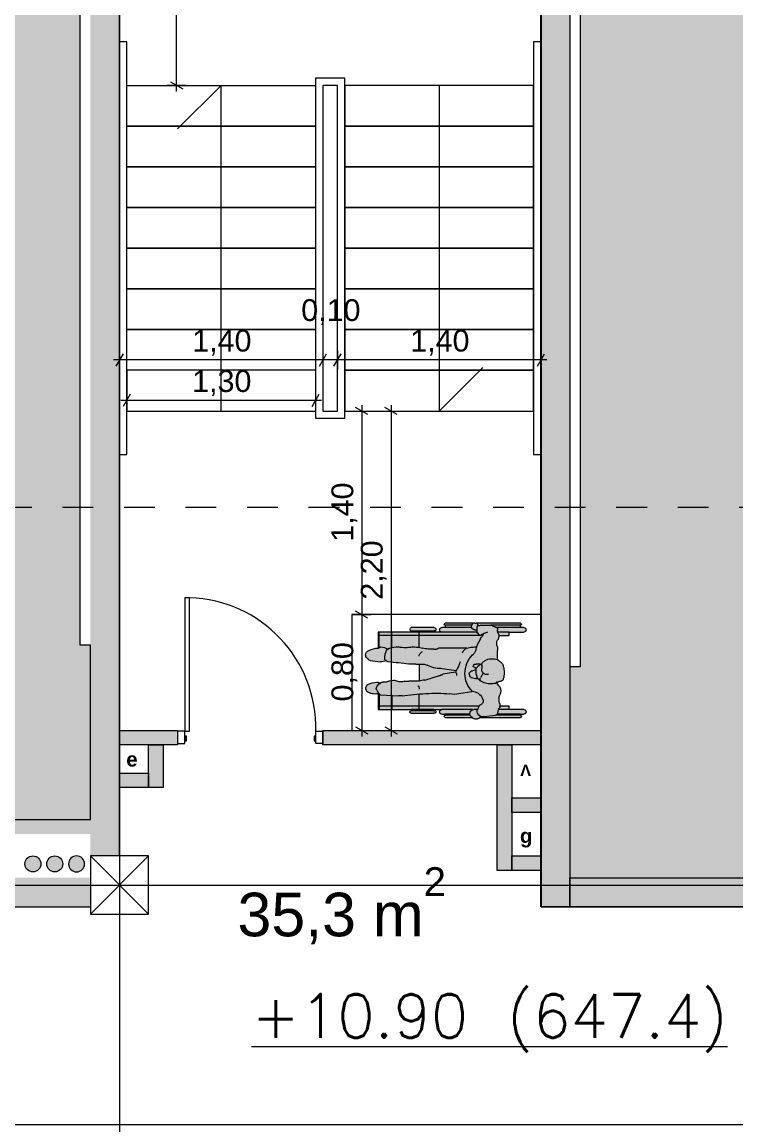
# Model space of a CAD drawing. Header units: metres. Extents: x 476297 to 476657, y 4620828 to 4621206.
# Drawn here: x 476417.79 to 476422.7, y 4621110.8 to 4621118.38 of the extents above; entities that cross this region are included whole.
import ezdxf

# ---------------------------------------------------------------- set-up
doc = ezdxf.new("R2010")
doc.units = ezdxf.units.M
doc.header["$MEASUREMENT"] = 0
doc.set_wipeout_variables(frame=1)
doc.linetypes.add('Dashed', pattern=[0.423333, 0.211667, -0.211667])
doc.linetypes.add('Wipeout_Contour', pattern=[1, 0, -1])
for name, color, linetype in [('0_Pen_No__250', 7, 'Continuous'), ('2D Drafting - General_Pen_No__1', 7, 'Continuous'), ('2D Drafting - General_Pen_No__1_Pen_No__7', 7, 'Continuous'), ('2D Drafting - General_Pen_No__250_Pen_No__7', 7, 'Continuous'), ('a-iataki_Pen_No__1', 7, 'Continuous'), ('Doors_Pen_No__7_Pen_No__7', 7, 'Continuous'), ('G-Anno-Nplt', 7, 'Continuous'), ('gegmebi_Pen_No__7', 7, 'Continuous'), ('New.', 7, 'Continuous'), ('New0_Pen_No__250', 7, 'Continuous'), ('New2D Drafting - General_Pen_No__250_Pen_No__7', 7, 'Continuous'), ('New2D Drafting - General_Pen_No__30_Pen_No__9_Pen_No__9', 7, 'Continuous'), ('NewCar-Art', 7, 'Continuous'), ('Newshenobebi', 7, 'Continuous'), ('shaxtebi da milebi_Pen_No__1_Pen_No__1', 7, 'Continuous'), ('shaxtebi da milebi_Pen_No__5_Pen_No__5', 7, 'Continuous'), ('zoma', 7, 'Continuous'), ('zoma_Pen_No__5', 7, 'Continuous')]:
    doc.layers.add(name, color=color, linetype=linetype)
doc.styles.add('GENERATED_STYLE_2', font='arial.ttf')
doc.styles.add('GENERATED_STYLE_5', font='arialbd.ttf')
doc.dimstyles.new('GENERATED_STYLE__1', dxfattribs={"dimtxt": 0.2, "dimasz": 0.064421, "dimexe": 0.18, "dimexo": 0.003, "dimgap": 0.09, "dimtad": 1, "dimtih": 1, "dimtoh": 1, "dimzin": 0, "dimdsep": 46, "dimtxsty": 'GENERATED_STYLE_2', "dimblk": 'ARROWHEAD_2', "dimblk1": 'ARROWHEAD_2', "dimblk2": 'ARROWHEAD_2', "dimcen": 0.09, "dimclrd": 142, "dimclre": 142, "dimclrt": 142, "dimadec": 0, "dimazin": 0, "dimtfac": 1, "dimtdec": 4, "dimtmove": 0, "dimatfit": 3, "dimfxl": 1, "dimtolj": 1, "dimtzin": 0, "dimarcsym": 0})
doc.dimstyles.new('GENERATED_STYLE__7', dxfattribs={"dimtxt": 0.15, "dimasz": 0.064421, "dimexe": 0.18, "dimexo": 0.003, "dimgap": 0.09, "dimtad": 1, "dimzin": 0, "dimdsep": 46, "dimtxsty": 'GENERATED_STYLE_2', "dimblk": 'ARROWHEAD_2', "dimblk1": 'ARROWHEAD_2', "dimblk2": 'ARROWHEAD_2', "dimcen": 0.09, "dimclrd": 142, "dimclre": 142, "dimclrt": 142, "dimadec": 0, "dimazin": 0, "dimtfac": 1, "dimtdec": 4, "dimtmove": 0, "dimatfit": 3, "dimfxl": 1, "dimtolj": 1, "dimtzin": 0, "dimarcsym": 0})
doc.dimstyles.new('GENERATED_STYLE__8', dxfattribs={"dimtxt": 0.15, "dimasz": 0.064421, "dimexe": 0.18, "dimexo": 0.003, "dimgap": 0.09, "dimtad": 1, "dimtih": 1, "dimtoh": 1, "dimzin": 0, "dimdsep": 46, "dimtxsty": 'GENERATED_STYLE_2', "dimblk": 'ARROWHEAD_2', "dimblk1": 'ARROWHEAD_2', "dimblk2": 'ARROWHEAD_2', "dimcen": 0.09, "dimclrd": 142, "dimclre": 142, "dimclrt": 142, "dimadec": 0, "dimazin": 0, "dimtfac": 1, "dimtdec": 4, "dimtmove": 0, "dimatfit": 3, "dimfxl": 1, "dimtolj": 1, "dimtzin": 0, "dimarcsym": 0})

# ---------------------------------------------------------------- blocks, each defined once
blk = doc.blocks.new('*D296', base_point=(476844.5271, 4621385.791))
at = {"layer": 'zoma', "color": 142, "linetype": 'Continuous', "lineweight": 0, "transparency": 16777216}
for p, q in [((476420.3663, 4621115.6842), (476420.2815, 4621115.7332)), ((476420.3239, 4621115.7502), (476420.3239, 4621115.7087)), ((476420.2603, 4621115.7087), (476420.3875, 4621115.7087)), ((476420.3239, 4621115.7087), (476420.3239, 4621113.5126)), ((476420.2603, 4621113.5126), (476420.3875, 4621113.5126)), ((476420.2815, 4621113.5371), (476420.3663, 4621113.4881)), ((476420.3239, 4621113.5126), (476420.3239, 4621113.4711))]:
    blk.add_line(p, q, dxfattribs=at)
at = {"layer": 'zoma', "color": 142, "lineweight": 0, "transparency": 16777216, "insert": (476420.2939, 4621114.4111), "char_height": 0.15, "attachment_point": 7, "rotation": 90.00001, "style": 'GENERATED_STYLE_2'}
blk.add_mtext('\\A1;{\\pql;\\fArial CYR|b0|i0|c204|p34;2,20}', dxfattribs=at)
blk = doc.blocks.new('ARROWHEAD_2')
at = {"color": 0, "linetype": 'Continuous', "lineweight": 0}
for p, q in [((0, 0), (-1, 0)), ((-0.38, -0.66), (0.38, 0.66))]:
    blk.add_line(p, q, dxfattribs=at)
blk = doc.blocks.new('*D297', base_point=(476844.5271, 4621385.791))
at = {"layer": 'zoma', "color": 142, "linetype": 'Continuous', "lineweight": 0, "transparency": 16777216}
for p, q in [((476420.1643, 4621115.6842), (476420.0796, 4621115.7332)), ((476420.1219, 4621115.7502), (476420.1219, 4621115.7087)), ((476420.0584, 4621115.7087), (476420.1855, 4621115.7087)), ((476420.1219, 4621115.7087), (476420.1219, 4621114.3087)), ((476420.0584, 4621114.3087), (476420.1855, 4621114.3087)), ((476420.1643, 4621114.2842), (476420.0796, 4621114.3332))]:
    blk.add_line(p, q, dxfattribs=at)
at = {"layer": 'zoma', "color": 142, "lineweight": 0, "transparency": 16777216, "insert": (476420.0919, 4621114.8092), "char_height": 0.15, "attachment_point": 7, "rotation": 90.00001, "style": 'GENERATED_STYLE_2'}
blk.add_mtext('\\A1;{\\pql;\\fArial CYR|b0|i0|c204|p34;1,40}', dxfattribs=at)
blk = doc.blocks.new('*D298', base_point=(476844.5271, 4621385.791))
at = {"layer": 'zoma', "color": 142, "linetype": 'Continuous', "lineweight": 0, "transparency": 16777216}
for p, q in [((476420.0584, 4621114.3087), (476420.1855, 4621114.3087)), ((476420.1643, 4621114.2842), (476420.0796, 4621114.3332)), ((476420.1219, 4621114.3087), (476420.1219, 4621113.5126)), ((476420.0584, 4621113.5126), (476420.1855, 4621113.5126)), ((476420.0796, 4621113.5371), (476420.1643, 4621113.4881)), ((476420.1219, 4621113.5126), (476420.1219, 4621113.4711))]:
    blk.add_line(p, q, dxfattribs=at)
at = {"layer": 'zoma', "color": 142, "lineweight": 0, "transparency": 16777216, "insert": (476420.0919, 4621113.7111), "char_height": 0.15, "attachment_point": 7, "rotation": 90.00001, "style": 'GENERATED_STYLE_2'}
blk.add_mtext('\\A1;{\\pql;\\fArial CYR|b0|i0|c204|p34;0,80}', dxfattribs=at)
blk = doc.blocks.new('*D412', base_point=(476844.5271, 4621385.791))
at = {"layer": 'zoma', "color": 142, "linetype": 'Continuous', "lineweight": 0, "transparency": 16777216}
for p, q in [((476411.7788, 4621137.3612), (476411.7298, 4621137.2765)), ((476411.7543, 4621137.2553), (476411.7543, 4621137.3824)), ((476418.2788, 4621137.3612), (476418.2298, 4621137.2765)), ((476418.2543, 4621137.2553), (476418.2543, 4621137.3824)), ((476411.7543, 4621137.3189), (476418.2543, 4621137.3189))]:
    blk.add_line(p, q, dxfattribs=at)
at = {"layer": 'zoma', "color": 142, "lineweight": 0, "transparency": 16777216, "char_height": 0.2, "attachment_point": 7, "style": 'GENERATED_STYLE_2'}
for s, insert in [('\\A1;{\\pql;\\fArial CYR|b0|i0|c204|p34;6,50}', (476414.7382, 4621137.3589)), ('\\A1;{\\pql;\\fArial CYR|b0|i0|c204|p34;0,40}', (476417.6977, 4621137.3589))]:
    blk.add_mtext(s, dxfattribs=dict(at, insert=insert))
blk = doc.blocks.new('*D413', base_point=(476844.5271, 4621385.791))
at = {"layer": 'zoma', "color": 142, "linetype": 'Continuous', "lineweight": 0, "transparency": 16777216}
for p, q in [((476418.2788, 4621137.3612), (476418.2298, 4621137.2765)), ((476418.2543, 4621137.2553), (476418.2543, 4621137.3824)), ((476418.6788, 4621137.3612), (476418.6298, 4621137.2765)), ((476418.6543, 4621137.2553), (476418.6543, 4621137.3824)), ((476418.2543, 4621137.3189), (476418.6543, 4621137.3189))]:
    blk.add_line(p, q, dxfattribs=at)
blk = doc.blocks.new('*D414', base_point=(476844.5271, 4621385.791))
at = {"layer": 'zoma', "color": 142, "linetype": 'Continuous', "lineweight": 0, "transparency": 16777216}
for p, q in [((476418.6788, 4621137.3612), (476418.6298, 4621137.2765)), ((476418.6543, 4621137.2553), (476418.6543, 4621137.3824)), ((476425.1788, 4621137.3612), (476425.1298, 4621137.2765)), ((476425.1543, 4621137.2553), (476425.1543, 4621137.3824)), ((476418.6543, 4621137.3189), (476425.1543, 4621137.3189))]:
    blk.add_line(p, q, dxfattribs=at)
at = {"layer": 'zoma', "color": 142, "lineweight": 0, "transparency": 16777216, "char_height": 0.2, "attachment_point": 7, "style": 'GENERATED_STYLE_2'}
for s, insert in [('\\A1;{\\pql;\\fArial CYR|b0|i0|c204|p34;6,50}', (476421.6382, 4621137.3589)), ('\\A1;{\\pql;\\fArial CYR|b0|i0|c204|p34;0,40}', (476424.5977, 4621137.3589))]:
    blk.add_mtext(s, dxfattribs=dict(at, insert=insert))
blk = doc.blocks.new('*D855', base_point=(476844.5271, 4621385.791))
at = {"layer": 'zoma', "color": 142, "linetype": 'Continuous', "lineweight": 0, "transparency": 16777216}
for p, q in [((476418.8905, 4621119.3241), (476418.8057, 4621119.373)), ((476418.8481, 4621119.3486), (476418.8481, 4621119.39)), ((476418.9117, 4621119.3486), (476418.7845, 4621119.3486)), ((476418.8481, 4621117.9487), (476418.8481, 4621119.3486)), ((476418.9117, 4621117.9487), (476418.7845, 4621117.9487)), ((476418.8057, 4621117.9732), (476418.8905, 4621117.9242)), ((476418.8481, 4621117.9073), (476418.8481, 4621117.9487))]:
    blk.add_line(p, q, dxfattribs=at)
at = {"layer": 'zoma', "color": 142, "lineweight": 0, "transparency": 16777216, "insert": (476418.8181, 4621118.4491), "char_height": 0.15, "attachment_point": 7, "rotation": 90, "style": 'GENERATED_STYLE_2'}
blk.add_mtext('\\A1;{\\pql;\\fArial CYR|b0|i0|c204|p34;1,40}', dxfattribs=at)
blk = doc.blocks.new('*D856', base_point=(476844.5271, 4621385.791))
at = {"layer": 'zoma', "color": 142, "linetype": 'Continuous', "lineweight": 0, "transparency": 16777216}
for p, q in [((476418.5295, 4621115.8243), (476418.4805, 4621115.7395)), ((476418.505, 4621115.8455), (476418.505, 4621115.7183)), ((476419.7805, 4621115.7395), (476419.8295, 4621115.8243)), ((476419.805, 4621115.8455), (476419.805, 4621115.7183)), ((476418.505, 4621115.7819), (476418.4636, 4621115.7819)), ((476419.805, 4621115.7819), (476418.505, 4621115.7819)), ((476419.8465, 4621115.7819), (476419.805, 4621115.7819))]:
    blk.add_line(p, q, dxfattribs=at)
at = {"layer": 'zoma', "color": 142, "lineweight": 0, "transparency": 16777216, "insert": (476418.9555, 4621115.8119), "char_height": 0.15, "attachment_point": 7, "style": 'GENERATED_STYLE_2'}
blk.add_mtext('\\A1;{\\pql;\\fArial CYR|b0|i0|c204|p34;1,30}', dxfattribs=at)
blk = doc.blocks.new('*D870', base_point=(476844.5271, 4621385.791))
at = {"layer": 'zoma', "color": 142, "linetype": 'Continuous', "lineweight": 0, "transparency": 16777216}
for p, q in [((476419.9309, 4621116.0176), (476419.9799, 4621116.1024)), ((476419.9554, 4621116.1236), (476419.9554, 4621115.9964)), ((476421.3309, 4621116.0176), (476421.3799, 4621116.1024)), ((476421.3554, 4621116.1236), (476421.3554, 4621115.9964)), ((476421.3554, 4621116.06), (476419.9554, 4621116.06)), ((476421.3968, 4621116.06), (476421.3554, 4621116.06))]:
    blk.add_line(p, q, dxfattribs=at)
at = {"layer": 'zoma', "color": 142, "lineweight": 0, "transparency": 16777216, "insert": (476420.4559, 4621116.09), "char_height": 0.15, "attachment_point": 7, "style": 'GENERATED_STYLE_2'}
blk.add_mtext('\\A1;{\\pql;\\fArial CYR|b0|i0|c204|p34;1,40}', dxfattribs=at)
blk = doc.blocks.new('*D871', base_point=(476844.5271, 4621385.791))
at = {"layer": 'zoma', "color": 142, "linetype": 'Continuous', "lineweight": 0, "transparency": 16777216}
for p, q in [((476419.8309, 4621116.0176), (476419.8799, 4621116.1024)), ((476419.8554, 4621116.1236), (476419.8554, 4621115.9964)), ((476419.9309, 4621116.0176), (476419.9799, 4621116.1024)), ((476419.9554, 4621116.1236), (476419.9554, 4621115.9964)), ((476419.9554, 4621116.06), (476419.8554, 4621116.06))]:
    blk.add_line(p, q, dxfattribs=at)
blk = doc.blocks.new('*D872', base_point=(476844.5271, 4621385.791))
at = {"layer": 'zoma', "color": 142, "linetype": 'Continuous', "lineweight": 0, "transparency": 16777216}
for p, q in [((476418.4799, 4621116.1024), (476418.4309, 4621116.0176)), ((476418.4554, 4621116.1236), (476418.4554, 4621115.9964)), ((476419.8309, 4621116.0176), (476419.8799, 4621116.1024)), ((476419.8554, 4621116.1236), (476419.8554, 4621115.9964)), ((476418.4554, 4621116.06), (476418.4139, 4621116.06)), ((476419.8554, 4621116.06), (476418.4554, 4621116.06))]:
    blk.add_line(p, q, dxfattribs=at)
at = {"layer": 'zoma', "color": 142, "lineweight": 0, "transparency": 16777216, "char_height": 0.15, "attachment_point": 7, "style": 'GENERATED_STYLE_2'}
for s, insert in [('\\A1;{\\pql;\\fArial CYR|b0|i0|c204|p34;0,10}', (476419.7059, 4621116.3)), ('\\A1;{\\pql;\\fArial CYR|b0|i0|c204|p34;1,40}', (476418.9559, 4621116.09))]:
    blk.add_mtext(s, dxfattribs=dict(at, insert=insert))

msp = doc.modelspace()

# ---------------------------------------------------------------- hatches: boundary and pattern name
at = {"layer": '2D Drafting - General_Pen_No__250_Pen_No__7', "linetype": 'Continuous', "lineweight": 0}
for points in [[(476421.555, 4621119.5486), (476421.555, 4621112.2986), (476421.355, 4621112.2986), (476421.355, 4621119.5486)], [(476418.455, 4621119.1486), (476418.455, 4621112.6486), (476418.255, 4621112.6486), (476418.255, 4621119.1486)], [(476417.465, 4621112.4986), (476417.3648, 4621112.4986), (476417.3648, 4621112.8986), (476418.255, 4621112.8986), (476418.255, 4621112.7986), (476417.465, 4621112.7986)], [(476416.7047, 4621112.2986), (476416.7047, 4621112.4986), (476418.255, 4621112.4986), (476418.255, 4621112.2986)], [(476425.155, 4621112.2986), (476421.555, 4621112.2986), (476421.555, 4621112.4986), (476425.155, 4621112.4986)]]:
    msp.add_hatch(color=7, dxfattribs=at).paths.add_polyline_path(points)
at = {"layer": 'G-Anno-Nplt', "linetype": 'Continuous', "lineweight": 0}
for color, points in [(167, [(476418.255, 4621114.0986), (476418.185, 4621114.0986), (476418.185, 4621119.2786), (476411.825, 4621119.2786), (476411.825, 4621119.0786), (476411.725, 4621119.0786), (476411.725, 4621112.7186), (476411.825, 4621112.7186), (476411.825, 4621112.1786), (476411.725, 4621112.1786), (476411.725, 4621111.6087), (476412.125, 4621111.6087), (476412.125, 4621110.8686), (476416.6347, 4621110.8686), (476416.6347, 4621112.4986), (476417.3648, 4621112.4986), (476417.3648, 4621112.8986), (476418.255, 4621112.8986)]), (167, [(476432.185, 4621112.7186), (476432.185, 4621119.0786), (476431.985, 4621119.0786), (476431.985, 4621119.2786), (476425.625, 4621119.2786), (476425.625, 4621119.0786), (476425.085, 4621119.0786), (476425.085, 4621119.2786), (476421.625, 4621119.2786), (476421.625, 4621113.9486), (476421.555, 4621113.9486), (476421.555, 4621112.4986), (476424.2648, 4621112.4986), (476424.2648, 4621112.5686), (476424.2648, 4621112.8986), (476425.275, 4621112.8986), (476425.275, 4621112.7186), (476425.625, 4621112.7186), (476425.625, 4621112.5686), (476431.985, 4621112.5686), (476431.985, 4621112.7186)]), (7, [(476418.855, 4621113.4124), (476418.455, 4621113.4124), (476418.455, 4621113.5126), (476418.855, 4621113.5126)]), (7, [(476421.355, 4621113.4124), (476419.855, 4621113.4124), (476419.855, 4621113.5126), (476421.355, 4621113.5126)])]:
    msp.add_hatch(color=color, dxfattribs=at).paths.add_polyline_path(points)
at = {"layer": 'New2D Drafting - General_Pen_No__250_Pen_No__7', "linetype": 'Continuous', "lineweight": 0}
for points in [[(476421.355, 4621113.0486), (476421.355, 4621112.9486), (476421.155, 4621112.9486), (476421.155, 4621113.0486)], [(476421.355, 4621112.6486), (476421.355, 4621112.5486), (476421.155, 4621112.5486), (476421.155, 4621112.6486)]]:
    msp.add_hatch(color=7, dxfattribs=at).paths.add_polyline_path(points)
at = {"layer": 'New2D Drafting - General_Pen_No__30_Pen_No__9_Pen_No__9', "linetype": 'Continuous', "lineweight": 0}
for points in [[(476418.755, 4621113.4124), (476418.755, 4621113.1189), (476418.655, 4621113.1189), (476418.655, 4621113.4124)], [(476421.155, 4621113.4124), (476421.155, 4621112.5486), (476421.055, 4621112.5486), (476421.055, 4621113.4124)], [(476418.655, 4621113.1189), (476418.455, 4621113.1189), (476418.455, 4621113.2189), (476418.655, 4621113.2189)]]:
    msp.add_hatch(color=7, dxfattribs=at).paths.add_polyline_path(points)
at = {"layer": 'NewCar-Art', "linetype": 'Continuous', "lineweight": 0}
msp.add_hatch(color=255, dxfattribs=at).paths.add_polyline_path([(476420.9085, 4621114.2504), (476420.9007, 4621114.2504), (476420.885, 4621114.2504), (476420.697, 4621114.2504), (476420.6892, 4621114.2426), (476420.6892, 4621114.2348), (476420.697, 4621114.2348), (476420.697, 4621114.2191), (476420.6735, 4621114.2191), (476420.6579, 4621114.2191), (476420.6579, 4621114.2035), (476420.6579, 4621114.1956), (476420.6735, 4621114.1878), (476420.6187, 4621114.1878), (476420.6187, 4621114.1956), (476420.6265, 4621114.2035), (476420.6344, 4621114.2035), (476420.6265, 4621114.2113), (476420.6187, 4621114.2191), (476420.462, 4621114.2191), (476420.4542, 4621114.2113), (476420.4542, 4621114.2035), (476420.462, 4621114.1956), (476420.462, 4621114.1878), (476420.2349, 4621114.1878), (476420.2349, 4621114.0781), (476420.1722, 4621114.0625), (476420.1487, 4621114.039), (476420.1566, 4621114.0076), (476420.1801, 4621113.992), (476420.2506, 4621113.9841), (476420.2897, 4621113.992), (476420.3054, 4621113.9841), (476420.4464, 4621113.9685), (476420.4934, 4621113.9685), (476420.5169, 4621113.9685), (476420.5169, 4621113.851), (476420.4464, 4621113.851), (476420.415, 4621113.851), (476420.3915, 4621113.8431), (476420.368, 4621113.851), (476420.3367, 4621113.8588), (476420.3054, 4621113.851), (476420.2662, 4621113.8431), (476420.2506, 4621113.8353), (476420.2271, 4621113.8431), (476420.1957, 4621113.8431), (476420.1644, 4621113.8275), (476420.1487, 4621113.804), (476420.1566, 4621113.7805), (476420.1957, 4621113.7648), (476420.2349, 4621113.7648), (476420.2349, 4621113.6551), (476420.462, 4621113.6551), (476420.462, 4621113.6473), (476420.4542, 4621113.6473), (476420.4542, 4621113.6395), (476420.4542, 4621113.6316), (476420.462, 4621113.6316), (476420.6187, 4621113.6316), (476420.6265, 4621113.6316), (476420.6344, 4621113.6395), (476420.6265, 4621113.6473), (476420.6187, 4621113.6473), (476420.6187, 4621113.6551), (476420.6735, 4621113.6551), (476420.6579, 4621113.6473), (476420.6579, 4621113.6395), (476420.6579, 4621113.6316), (476420.6735, 4621113.6238), (476420.697, 4621113.6238), (476420.697, 4621113.616), (476420.6892, 4621113.6081), (476420.6892, 4621113.6003), (476420.697, 4621113.6003), (476420.885, 4621113.6003), (476420.9007, 4621113.5925), (476420.9164, 4621113.5925), (476420.932, 4621113.6003), (476421.214, 4621113.6003), (476421.2218, 4621113.6003), (476421.2218, 4621113.6081), (476421.214, 4621113.616), (476421.214, 4621113.6238), (476421.2375, 4621113.6238), (476421.2532, 4621113.6316), (476421.2532, 4621113.6395), (476421.2532, 4621113.6473), (476421.2375, 4621113.6551), (476421.1357, 4621113.6551), (476421.1357, 4621113.6786), (476421.073, 4621113.6786), (476421.073, 4621113.6943), (476421.0652, 4621113.7256), (476421.073, 4621113.757), (476421.0809, 4621113.7805), (476421.073, 4621113.8118), (476421.0495, 4621113.8431), (476421.0574, 4621113.8431), (476421.0809, 4621113.851), (476421.0887, 4621113.8588), (476421.0965, 4621113.8666), (476421.0965, 4621113.9528), (476421.0887, 4621113.9763), (476421.0652, 4621113.992), (476421.0574, 4621113.9998), (476421.0574, 4621114.0625), (476421.0574, 4621114.086), (476421.0495, 4621114.1095), (476421.0574, 4621114.133), (476421.0652, 4621114.1643), (476421.1357, 4621114.1643), (476421.1357, 4621114.1878), (476421.2375, 4621114.1878), (476421.2532, 4621114.1956), (476421.2532, 4621114.2035), (476421.2532, 4621114.2191), (476421.2375, 4621114.2191), (476421.214, 4621114.2191), (476421.214, 4621114.2348), (476421.2218, 4621114.2348), (476421.2218, 4621114.2426), (476421.214, 4621114.2504), (476420.9164, 4621114.2504)])
at = {"layer": 'shaxtebi da milebi_Pen_No__1_Pen_No__1', "linetype": 'Continuous', "lineweight": 0}
msp.add_hatch(color=1, dxfattribs=at).paths.add_polyline_path([(476418.105, 4621112.5936, -1), (476418.215, 4621112.5936, -1)])
at = {"layer": 'shaxtebi da milebi_Pen_No__5_Pen_No__5', "linetype": 'Continuous', "lineweight": 0}
for points in [[(476417.86, 4621112.6486, -1), (476417.86, 4621112.5386, -1)], [(476418.01, 4621112.6486, -1), (476418.01, 4621112.5386, -1)]]:
    msp.add_hatch(color=5, dxfattribs=at).paths.add_polyline_path(points)

# ---------------------------------------------------------------- linework, layer by layer
at = {"layer": '2D Drafting - General_Pen_No__1', "color": 7, "linetype": 'Continuous', "lineweight": 0}
for p, q in [((476418.655, 4621112.2486), (476418.255, 4621112.6486)), ((476418.255, 4621112.2486), (476418.655, 4621112.6486))]:
    msp.add_line(p, q, dxfattribs=at)
at = {"layer": '2D Drafting - General_Pen_No__1', "color": 7, "linetype": 'Continuous', "lineweight": 0, "flags": 128}
msp.add_lwpolyline([(476418.255, 4621112.2486), (476418.655, 4621112.2486), (476418.655, 4621112.6486), (476418.255, 4621112.6486)], close=True, dxfattribs=at)
at = {"layer": '2D Drafting - General_Pen_No__1_Pen_No__7', "color": 7, "linetype": 'Continuous', "lineweight": 0}
msp.add_arc((476418.9128, 4621113.531), 0.8932, 358.3962, 88.3962, dxfattribs=at)
at = {"layer": '2D Drafting - General_Pen_No__250_Pen_No__7', "color": 7, "linetype": 'Continuous', "lineweight": 0, "flags": 128}
for points in [[(476421.555, 4621119.5486), (476421.555, 4621112.2986), (476421.355, 4621112.2986), (476421.355, 4621119.5486)], [(476425.155, 4621112.2986), (476421.555, 4621112.2986), (476421.555, 4621112.4986), (476425.155, 4621112.4986)]]:
    msp.add_lwpolyline(points, close=True, dxfattribs=at)
at = {"layer": 'Doors_Pen_No__7_Pen_No__7', "color": 7, "linetype": 'Continuous', "lineweight": 0, "flags": 128}
for points in [[(476418.9044, 4621113.506), (476418.9378, 4621113.506), (476418.9378, 4621114.4239), (476418.9044, 4621114.4239)], [(476418.855, 4621113.4213), (476418.9044, 4621113.4213), (476418.9044, 4621113.506), (476418.855, 4621113.506)], [(476418.9044, 4621113.4393), (476418.9155, 4621113.4393), (476418.9155, 4621113.4727), (476418.9044, 4621113.4727)], [(476419.7945, 4621113.4393), (476419.8057, 4621113.4393), (476419.8057, 4621113.4727), (476419.7945, 4621113.4727)], [(476419.855, 4621113.4213), (476419.8057, 4621113.4213), (476419.8057, 4621113.506), (476419.855, 4621113.506)]]:
    msp.add_lwpolyline(points, close=True, dxfattribs=at)
at = {"layer": 'G-Anno-Nplt', "color": 7, "linetype": 'Continuous', "lineweight": 0, "flags": 128}
for points in [[(476418.255, 4621114.0986), (476418.185, 4621114.0986), (476418.185, 4621119.2786), (476411.825, 4621119.2786), (476411.825, 4621119.0786), (476411.725, 4621119.0786), (476411.725, 4621112.7186), (476411.825, 4621112.7186), (476411.825, 4621112.1786), (476411.725, 4621112.1786), (476411.725, 4621111.6087), (476412.125, 4621111.6087), (476412.125, 4621110.8686), (476416.6347, 4621110.8686), (476416.6347, 4621112.4986), (476417.3648, 4621112.4986), (476417.3648, 4621112.8986), (476418.255, 4621112.8986)], [(476432.185, 4621112.7186), (476432.185, 4621119.0786), (476431.985, 4621119.0786), (476431.985, 4621119.2786), (476425.625, 4621119.2786), (476425.625, 4621119.0786), (476425.085, 4621119.0786), (476425.085, 4621119.2786), (476421.625, 4621119.2786), (476421.625, 4621113.9486), (476421.555, 4621113.9486), (476421.555, 4621112.4986), (476424.2648, 4621112.4986), (476424.2648, 4621112.5686), (476424.2648, 4621112.8986), (476425.275, 4621112.8986), (476425.275, 4621112.7186), (476425.625, 4621112.7186), (476425.625, 4621112.5686), (476431.985, 4621112.5686), (476431.985, 4621112.7186)], [(476418.855, 4621113.4124), (476418.455, 4621113.4124), (476418.455, 4621113.5126), (476418.855, 4621113.5126)], [(476421.355, 4621113.4124), (476419.855, 4621113.4124), (476419.855, 4621113.5126), (476421.355, 4621113.5126)]]:
    msp.add_lwpolyline(points, close=True, dxfattribs=at)
at = {"layer": 'gegmebi_Pen_No__7', "color": 7, "linetype": 'Continuous', "lineweight": 0, "flags": 128}
for points in [[(476418.505, 4621117.2228), (476418.505, 4621118.2487), (476418.455, 4621118.2487), (476418.455, 4621115.4087), (476418.505, 4621115.4087)], [(476421.355, 4621115.4087), (476421.355, 4621118.2487), (476421.305, 4621118.2487), (476421.305, 4621115.4087)], [(476419.805, 4621116.3951), (476419.805, 4621115.6587), (476420.005, 4621115.6587), (476420.005, 4621117.9987), (476419.805, 4621117.9987)], [(476419.805, 4621117.9487), (476419.805, 4621117.6687), (476418.505, 4621117.6687), (476418.505, 4621117.9487)], [(476419.955, 4621117.9487), (476419.855, 4621117.9487), (476419.855, 4621115.7087), (476419.955, 4621115.7087)], [(476420.005, 4621117.9487), (476420.005, 4621117.6687), (476421.305, 4621117.6687), (476421.305, 4621117.9487)], [(476419.805, 4621117.6687), (476419.805, 4621117.3887), (476418.505, 4621117.3887), (476418.505, 4621117.6687)], [(476420.005, 4621117.6687), (476420.005, 4621117.3887), (476421.305, 4621117.3887), (476421.305, 4621117.6687)], [(476419.805, 4621117.3887), (476419.805, 4621117.1087), (476418.505, 4621117.1087), (476418.505, 4621117.3887)], [(476420.005, 4621117.3887), (476420.005, 4621117.1087), (476421.305, 4621117.1087), (476421.305, 4621117.3887)], [(476419.805, 4621117.1087), (476419.805, 4621116.8287), (476418.505, 4621116.8287), (476418.505, 4621117.1087)], [(476420.005, 4621117.1087), (476420.005, 4621116.8287), (476421.305, 4621116.8287), (476421.305, 4621117.1087)], [(476419.805, 4621116.8287), (476419.805, 4621116.5487), (476418.505, 4621116.5487), (476418.505, 4621116.8287)], [(476420.005, 4621116.8287), (476420.005, 4621116.5487), (476421.305, 4621116.5487), (476421.305, 4621116.8287)], [(476419.805, 4621116.5487), (476419.805, 4621116.2687), (476418.505, 4621116.2687), (476418.505, 4621116.5487)], [(476420.005, 4621116.5487), (476420.005, 4621116.2687), (476421.305, 4621116.2687), (476421.305, 4621116.5487)], [(476419.805, 4621116.2687), (476419.805, 4621115.9887), (476418.505, 4621115.9887), (476418.505, 4621116.2687)], [(476420.005, 4621116.2687), (476420.005, 4621115.9887), (476421.305, 4621115.9887), (476421.305, 4621116.2687)], [(476420.005, 4621115.9887), (476420.005, 4621115.7087), (476421.305, 4621115.7087), (476421.305, 4621115.9887)]]:
    msp.add_lwpolyline(points, close=True, dxfattribs=at)
for points in [[(476419.155, 4621115.7087), (476419.155, 4621117.9487), (476418.855, 4621117.6487)], [(476420.655, 4621117.9487), (476420.655, 4621115.7087), (476420.955, 4621116.0087)], [(476419.805, 4621115.9887), (476418.505, 4621115.9887), (476418.505, 4621115.7087), (476419.805, 4621115.7087)]]:
    msp.add_lwpolyline(points, dxfattribs=at)
at = {"layer": 'New0_Pen_No__250', "color": 7, "linetype": 'Continuous', "lineweight": 0, "flags": 128}
msp.add_lwpolyline([(476416.9056, 4621110.7986), (476416.9056, 4621112.2986), (476418.2558, 4621112.2986), (476418.2558, 4621112.2486), (476418.6558, 4621112.2486), (476418.6558, 4621112.6486), (476418.4558, 4621112.6486), (476418.4558, 4621119.1484), (476418.6558, 4621119.1484), (476418.6558, 4621119.3486), (476421.3559, 4621119.3486), (476421.3559, 4621112.2986), (476425.1558, 4621112.2986), (476425.1558, 4621112.2486), (476425.5558, 4621112.2486), (476425.5558, 4621112.2986), (476426.9061, 4621112.2986), (476426.9061, 4621110.7986)], close=True, dxfattribs=at)
at = {"layer": 'New2D Drafting - General_Pen_No__250_Pen_No__7', "color": 7, "linetype": 'Continuous', "lineweight": 0, "flags": 128}
for points in [[(476421.355, 4621113.0486), (476421.355, 4621112.9486), (476421.155, 4621112.9486), (476421.155, 4621113.0486)], [(476421.355, 4621112.6486), (476421.355, 4621112.5486), (476421.155, 4621112.5486), (476421.155, 4621112.6486)]]:
    msp.add_lwpolyline(points, close=True, dxfattribs=at)
at = {"layer": 'New2D Drafting - General_Pen_No__30_Pen_No__9_Pen_No__9', "color": 7, "linetype": 'Continuous', "lineweight": 0, "flags": 128}
for points in [[(476418.755, 4621113.4124), (476418.755, 4621113.1189), (476418.655, 4621113.1189), (476418.655, 4621113.4124)], [(476421.155, 4621113.4124), (476421.155, 4621112.5486), (476421.055, 4621112.5486), (476421.055, 4621113.4124)], [(476418.655, 4621113.1189), (476418.455, 4621113.1189), (476418.455, 4621113.2189), (476418.655, 4621113.2189)]]:
    msp.add_lwpolyline(points, close=True, dxfattribs=at)
at = {"layer": 'NewCar-Art', "color": 7, "linetype": 'Continuous', "lineweight": 0}
for points in [[(476421.355, 4621114.3087), (476420.0547, 4621114.3087)], [(476420.0547, 4621114.3087), (476420.0547, 4621113.5126)], [(476421.355, 4621113.5126), (476421.355, 4621114.3087)], [(476420.0547, 4621113.5126), (476421.355, 4621113.5126)]]:
    msp.add_lwpolyline(points, dxfattribs=at)
at = {"layer": 'NewCar-Art', "color": 251, "linetype": 'Continuous', "lineweight": 0}
for points in [[(476420.462, 4621114.1956), (476420.4542, 4621114.2035, -0.095415), (476420.4554, 4621114.2092, -0.051921), (476420.4581, 4621114.2142, -0.049347), (476420.462, 4621114.2191)], [(476420.6187, 4621114.2191, -0.414214), (476420.6344, 4621114.2035, -0.049347), (476420.6295, 4621114.1995, -0.051921), (476420.6245, 4621114.1968, -0.095415), (476420.6187, 4621114.1956)], [(476420.6735, 4621114.1878, -0.414214), (476420.6579, 4621114.2035, -0.414214), (476420.6735, 4621114.2191)], [(476420.697, 4621114.2348, -0.414116), (476420.6892, 4621114.2426), (476420.697, 4621114.2504)], [(476420.885, 4621114.2113, -0.414214), (476420.885, 4621114.2426)], [(476420.9007, 4621114.2035, -0.095415), (476420.8949, 4621114.2047, -0.051921), (476420.8899, 4621114.2074, -0.049347), (476420.885, 4621114.2113)], [(476420.9164, 4621114.2191, -0.104939), (476420.9178, 4621114.2282, -0.173955), (476420.9222, 4621114.2328, -0.095415), (476420.9296, 4621114.2345, -0.020788), (476420.9399, 4621114.2348)], [(476420.9164, 4621114.2426, -0.414116), (476420.9242, 4621114.2348)], [(476421.0182, 4621114.2348, 0.089934), (476421.0253, 4621114.2301, 0.026225), (476421.0339, 4621114.2269, -0.026225), (476421.0424, 4621114.2238, -0.089934), (476421.0495, 4621114.2191)], [(476421.0495, 4621114.2191, -0.322823), (476421.0564, 4621114.2142, -0.063882), (476421.0572, 4621114.2092, -0.016644), (476421.0574, 4621114.2035)], [(476421.0652, 4621114.1721, -0.099597), (476421.0607, 4621114.1792, -0.05585), (476421.0583, 4621114.1878, -0.041311), (476421.0574, 4621114.2035)], [(476421.214, 4621114.2504), (476421.2218, 4621114.2426, -0.414116), (476421.214, 4621114.2348)], [(476421.2375, 4621114.2191, -0.414214), (476421.2532, 4621114.2035, -0.414214), (476421.2375, 4621114.1878)], [(476420.9085, 4621114.0703, -0.066661), (476420.9399, 4621114.1408)], [(476420.9477, 4621114.1721, -0.250765), (476420.933, 4621114.1672, -0.182113), (476420.9268, 4621114.171, -0.164676), (476420.9242, 4621114.18), (476420.9164, 4621114.18)], [(476420.9399, 4621114.1408, -0.024804), (476420.94, 4621114.1454, -0.090925), (476420.9408, 4621114.1486, -0.067193), (476420.9432, 4621114.1518, -0.013147), (476420.9477, 4621114.1565)], [(476421.0574, 4621114.086, -0.116434), (476421.0515, 4621114.1124, -0.067394), (476421.0529, 4621114.1245, -0.129779), (476421.0574, 4621114.133)], [(476421.0652, 4621114.1643, -0.041311), (476421.0642, 4621114.1486, -0.05585), (476421.0619, 4621114.1401, -0.099597), (476421.0574, 4621114.133)], [(476420.1801, 4621113.992, -0.099962), (476420.1585, 4621114.0086, -0.071228), (476420.1514, 4621114.0195, -0.106448), (476420.1487, 4621114.0311, -0.170304), (476420.1546, 4621114.0497, -0.070054), (476420.1619, 4621114.0565, -0.038181), (476420.1722, 4621114.0625)], [(476420.1722, 4621114.0625, -0.116434), (476420.2349, 4621114.0781)], [(476420.2349, 4621114.0781, 0.080528), (476420.2398, 4621114.0791, 0.116434), (476420.2506, 4621114.086)], [(476420.2506, 4621114.086, -0.116434), (476420.3054, 4621114.0703)], [(476420.2819, 4621114.0076, -0.031099), (476420.2829, 4621114.0311, -0.085027), (476420.2897, 4621114.0546)], [(476420.2897, 4621114.0546, -0.090292), (476420.2904, 4621114.0579, -0.048567), (476420.2923, 4621114.0616, -0.057837), (476420.2985, 4621114.0693, -0.057837), (476420.3062, 4621114.0756, -0.048567), (476420.31, 4621114.0774, -0.090292), (476420.3132, 4621114.0781)], [(476420.3132, 4621114.0781, -0.080612), (476420.3759, 4621114.086)], [(476420.4699, 4621114.086, -0.123106), (476420.3759, 4621114.086)], [(476420.4699, 4621114.086, -0.020788), (476420.5051, 4621114.085, -0.059723), (476420.5404, 4621114.0781)], [(476420.5169, 4621114.0233, -0.087414), (476420.5183, 4621114.0304, -0.059879), (476420.5228, 4621114.039, -0.13052), (476420.5404, 4621114.0546)], [(476420.6187, 4621114.0703, -0.017829), (476420.5795, 4621114.0713, -0.062693), (476420.5404, 4621114.0781)], [(476420.6187, 4621114.0703, 0.041311), (476420.6344, 4621114.0713, 0.05585), (476420.6429, 4621114.0736, 0.099597), (476420.65, 4621114.0781)], [(476420.8145, 4621114.0468, -0.162278), (476420.8459, 4621114.0781)], [(476420.8459, 4621114.0781, -0.059723), (476420.8811, 4621114.085, -0.020788), (476420.9164, 4621114.086)], [(476420.9085, 4621114.0703, -0.077166), (476420.9072, 4621114.0632, -0.038918), (476420.9036, 4621114.0546, -0.080612), (476420.8929, 4621114.039)], [(476420.2897, 4621113.992, -0.116434), (476420.2506, 4621113.9841)], [(476420.2897, 4621113.992, -0.322823), (476420.2829, 4621113.9969, -0.063882), (476420.282, 4621114.0019, -0.016644), (476420.2819, 4621114.0076)], [(476420.3054, 4621113.9841, -0.095415), (476420.2996, 4621113.9853, -0.051921), (476420.2946, 4621113.988, -0.049347), (476420.2897, 4621113.992)], [(476420.4464, 4621113.9685, 0.020505), (476420.3759, 4621113.9763, -0.020505), (476420.3054, 4621113.9841)], [(476420.5169, 4621113.9685, -0.027671), (476420.5472, 4621113.9675, -0.088477), (476420.5717, 4621113.9606)], [(476420.7989, 4621113.9841, -0.066661), (476420.7675, 4621113.9136)], [(476420.885, 4621113.7805, -0.214228), (476420.8322, 4621113.9029, -0.198912), (476420.885, 4621114.0311), (476420.8929, 4621114.039)], [(476420.9007, 4621113.945, -0.250765), (476420.8909, 4621113.9499, -0.182113), (476420.8897, 4621113.9549, -0.164676), (476420.8929, 4621113.9606, -0.322823), (476420.8978, 4621113.9675, -0.063882), (476420.9028, 4621113.9683, -0.016644), (476420.9085, 4621113.9685)], [(476420.9477, 4621113.9606, -0.170304), (476420.9536, 4621113.9792, -0.070054), (476420.9609, 4621113.986, -0.038181), (476420.9712, 4621113.992)], [(476420.9712, 4621113.992, -0.131102), (476421.0113, 4621114.0047, -0.078045), (476421.0574, 4621113.9998)], [(476421.0652, 4621113.992, -0.099962), (476421.0867, 4621113.9753, -0.071228), (476421.0938, 4621113.9644, -0.106448), (476421.0965, 4621113.9528)], [(476420.6657, 4621113.9371, -0.116434), (476420.5717, 4621113.9606)], [(476420.6579, 4621113.8901, 0.089934), (476420.6637, 4621113.8914, 0.026225), (476420.6696, 4621113.894, -0.026225), (476420.6755, 4621113.8967, -0.089934), (476420.6814, 4621113.898)], [(476420.7675, 4621113.9136, -0.135933), (476420.7744, 4621113.9019, -0.061321), (476420.7754, 4621113.8901)], [(476420.8772, 4621113.8745, -0.061321), (476420.8664, 4621113.8872, -0.135933), (476420.8615, 4621113.9058), (476420.8772, 4621113.9215)], [(476420.8772, 4621113.9215, 0.066661), (476420.8843, 4621113.9227, 0.013876), (476420.8929, 4621113.9254, -0.013876), (476420.9014, 4621113.9281, -0.066661), (476420.9085, 4621113.9293)], [(476420.9085, 4621113.9293, -0.087414), (476420.91, 4621113.9364, -0.059879), (476420.9144, 4621113.945, -0.13052), (476420.932, 4621113.9606)], [(476420.9555, 4621113.9058, -0.11173), (476420.9535, 4621113.8983, -0.027132), (476420.9484, 4621113.8894, 0.022485), (476420.9399, 4621113.8745)], [(476420.9947, 4621113.898, -0.223711), (476420.9653, 4621113.9009, -0.138004), (476420.9477, 4621113.9215), (476420.9477, 4621113.9371)], [(476421.0965, 4621113.9528, -0.142638), (476421.0965, 4621113.8666)], [(476420.1566, 4621113.7805, -0.116434), (476420.1507, 4621113.803, -0.08388), (476420.1522, 4621113.8124, -0.113144), (476420.1566, 4621113.8196, -0.414116), (476420.1644, 4621113.8275)], [(476420.1644, 4621113.8275, -0.116434), (476420.2271, 4621113.8431)], [(476420.2271, 4621113.8431, -0.061321), (476420.2388, 4621113.8422, -0.135933), (476420.2506, 4621113.8353)], [(476420.2506, 4621113.8353, -0.322823), (476420.2554, 4621113.8422, -0.063882), (476420.2605, 4621113.843, -0.016644), (476420.2662, 4621113.8431)], [(476420.3054, 4621113.851, -0.10347), (476420.2982, 4621113.8464, -0.057837), (476420.2887, 4621113.8441, -0.035489), (476420.2662, 4621113.8431)], [(476420.3054, 4621113.851, -0.080612), (476420.3397, 4621113.8568, -0.116434), (476420.368, 4621113.851)], [(476420.415, 4621113.851, -0.236068), (476420.368, 4621113.851)], [(476420.509, 4621113.8196, -0.246109), (476420.5136, 4621113.8171, -0.102393), (476420.5159, 4621113.8108, -0.049389), (476420.5169, 4621113.7961)], [(476420.556, 4621113.8588, 0.080612), (476420.5365, 4621113.8549, -0.080612), (476420.5169, 4621113.851)], [(476420.9164, 4621113.8666, -0.116434), (476420.8772, 4621113.8745)], [(476420.9242, 4621113.8666, -0.414116), (476420.9164, 4621113.8745)], [(476420.9555, 4621113.8431, -0.043242), (476420.9454, 4621113.8491, -0.098787), (476420.9389, 4621113.8559, -0.146126), (476420.9368, 4621113.8641, -0.106315), (476420.9399, 4621113.8745)], [(476421.0339, 4621113.8353, -0.099736), (476420.9918, 4621113.8333, -0.042301), (476420.9555, 4621113.8431)], [(476421.0495, 4621113.8431, -0.322823), (476421.0446, 4621113.8363, -0.063882), (476421.0396, 4621113.8354, -0.016644), (476421.0339, 4621113.8353)], [(476421.073, 4621113.8118, -0.080612), (476421.0495, 4621113.8431)], [(476421.0574, 4621113.8431, -0.135933), (476421.0691, 4621113.85, -0.061321), (476421.0809, 4621113.851)], [(476421.0965, 4621113.8666, -0.414214), (476421.0809, 4621113.851)], [(476420.2349, 4621113.7648, -0.211309), (476420.1566, 4621113.7805)], [(476420.2271, 4621113.7883, -0.414214), (476420.2271, 4621113.8118)], [(476420.2506, 4621113.757, -0.186733), (476420.2451, 4621113.759, -0.053999), (476420.2432, 4621113.7612, -0.015258), (476420.2413, 4621113.7641, 0.058021), (476420.2349, 4621113.7726)], [(476420.3994, 4621113.7491, -0.022098), (476420.5639, 4621113.7658, -0.031217), (476420.7284, 4621113.7648)], [(476420.791, 4621113.7648, -0.162278), (476420.7284, 4621113.7648)], [(476420.8929, 4621113.7805, -0.256425), (476420.9555, 4621113.7256)], [(476421.073, 4621113.6943, -0.080612), (476421.0671, 4621113.7286, -0.116434), (476421.073, 4621113.757)], [(476421.073, 4621113.8118, -0.236068), (476421.073, 4621113.757)], [(476420.9634, 4621113.6081, -0.246109), (476420.934, 4621113.6121, -0.091247), (476420.9237, 4621113.6236, -0.060465), (476420.9164, 4621113.6395, -0.061321), (476420.9173, 4621113.6512, -0.135933), (476420.9242, 4621113.663)], [(476420.9242, 4621113.663, -0.087414), (476420.9257, 4621113.6701, -0.059879), (476420.9301, 4621113.6786, -0.13052), (476420.9477, 4621113.6943)], [(476420.9555, 4621113.7256, -0.09625), (476420.9587, 4621113.7152, -0.115595), (476420.9575, 4621113.707, -0.077258), (476420.9533, 4621113.7003, -0.024123), (476420.9477, 4621113.6943)], [(476421.0574, 4621113.6238, -0.080612), (476421.0613, 4621113.6434, 0.080612), (476421.0652, 4621113.663)], [(476421.073, 4621113.6786, -0.024804), (476421.0729, 4621113.674, -0.090925), (476421.072, 4621113.6708, -0.067193), (476421.0697, 4621113.6676, -0.013147), (476421.0652, 4621113.663)], [(476420.462, 4621113.6316, -0.414116), (476420.4542, 4621113.6395, -0.414116), (476420.462, 4621113.6473)], [(476420.6187, 4621113.6473, -0.016644), (476420.6245, 4621113.6472, -0.063882), (476420.6295, 4621113.6463, -0.322823), (476420.6344, 4621113.6395, -0.322823), (476420.6295, 4621113.6326, -0.063882), (476420.6245, 4621113.6318, -0.016644), (476420.6187, 4621113.6316)], [(476420.6735, 4621113.6238, -0.414214), (476420.6579, 4621113.6395, -0.414214), (476420.6735, 4621113.6551)], [(476420.697, 4621113.6003, -0.414116), (476420.6892, 4621113.6081), (476420.697, 4621113.616)], [(476420.885, 4621113.6003, -0.177391), (476420.8684, 4621113.617, -0.220613), (476420.8694, 4621113.6395)], [(476420.8694, 4621113.6395, -0.284079), (476420.8929, 4621113.6551)], [(476420.9007, 4621113.5925, -0.016644), (476420.8949, 4621113.5926, -0.063882), (476420.8899, 4621113.5935, -0.322823), (476420.885, 4621113.6003)], [(476420.932, 4621113.6003, -0.322823), (476420.9271, 4621113.5935, -0.063882), (476420.9221, 4621113.5926, -0.016644), (476420.9164, 4621113.5925)], [(476420.9399, 4621113.6081, -0.027525), (476420.9397, 4621113.6036, -0.058304), (476420.9394, 4621113.6022, -0.109555), (476420.9389, 4621113.6013, -0.109555), (476420.9379, 4621113.6007, -0.058304), (476420.9366, 4621113.6004, -0.027525), (476420.932, 4621113.6003)], [(476421.0574, 4621113.6238, -0.049347), (476421.0525, 4621113.6199, -0.051921), (476421.0474, 4621113.6172, -0.095415), (476421.0417, 4621113.616)], [(476421.214, 4621113.616), (476421.2218, 4621113.6081, -0.414116), (476421.214, 4621113.6003)], [(476421.2375, 4621113.6551, -0.414214), (476421.2532, 4621113.6395, -0.414214), (476421.2375, 4621113.6238)]]:
    msp.add_lwpolyline(points, format="xyb", dxfattribs=at)
for points in [[(476420.6187, 4621114.2191), (476420.462, 4621114.2191)], [(476420.462, 4621114.1956), (476420.462, 4621114.1878)], [(476420.6187, 4621114.1956), (476420.462, 4621114.1956)], [(476420.6187, 4621114.1878), (476420.6187, 4621114.1956)], [(476420.697, 4621114.2191), (476420.6735, 4621114.2191)], [(476420.885, 4621114.2504), (476420.697, 4621114.2504)], [(476420.697, 4621114.2348), (476420.697, 4621114.2191)], [(476420.8772, 4621114.2348), (476420.697, 4621114.2348)], [(476420.8772, 4621114.2191), (476420.697, 4621114.2191)], [(476420.9007, 4621114.2504), (476420.885, 4621114.2504)], [(476420.885, 4621114.2426), (476420.885, 4621114.2504)], [(476420.9007, 4621114.2504), (476420.9085, 4621114.2504)], [(476420.9007, 4621114.2035), (476420.9164, 4621114.2035)], [(476420.9164, 4621114.2504), (476420.9085, 4621114.2504)], [(476421.214, 4621114.2504), (476420.9164, 4621114.2504)], [(476420.9164, 4621114.2504), (476420.9164, 4621114.2426)], [(476420.9164, 4621114.18), (476420.9164, 4621114.2191)], [(476420.9399, 4621114.2348), (476421.0182, 4621114.2348)], [(476421.214, 4621114.2348), (476421.0104, 4621114.2348)], [(476421.214, 4621114.2191), (476421.0417, 4621114.2191)], [(476421.214, 4621114.2191), (476421.214, 4621114.2348)], [(476421.2375, 4621114.2191), (476421.214, 4621114.2191)], [(476420.2349, 4621114.1878), (476420.2349, 4621114.0781)], [(476420.462, 4621114.1878), (476420.2349, 4621114.1878)], [(476420.9555, 4621114.1643), (476420.2349, 4621114.1643)], [(476420.2427, 4621114.0781), (476420.2427, 4621114.1878)], [(476420.3289, 4621114.0781), (476420.3289, 4621114.1878)], [(476420.6187, 4621114.1878), (476420.462, 4621114.1878)], [(476420.5169, 4621114.086), (476420.5169, 4621114.1878)], [(476420.6735, 4621114.1878), (476420.6187, 4621114.1878)], [(476420.9164, 4621114.1878), (476420.6735, 4621114.1878)], [(476420.9869, 4621114.1878), (476420.9477, 4621114.1721)], [(476420.9634, 4621114.18), (476420.9477, 4621114.1565)], [(476421.1357, 4621114.1878), (476421.0574, 4621114.1878)], [(476421.0652, 4621114.1721), (476421.0652, 4621114.1643)], [(476421.0652, 4621114.1643), (476421.1357, 4621114.1643)], [(476421.1357, 4621114.1878), (476421.2375, 4621114.1878)], [(476421.1357, 4621114.1643), (476421.1357, 4621114.1878)], [(476420.8459, 4621114.0781), (476420.65, 4621114.0781)], [(476421.0574, 4621114.086), (476421.0574, 4621114.0625)], [(476421.0574, 4621113.9998), (476421.0574, 4621114.0625)], [(476420.1801, 4621113.992), (476420.2506, 4621113.9841)], [(476420.4934, 4621113.9685), (476420.4464, 4621113.9685)], [(476420.4934, 4621113.9685), (476420.5169, 4621113.9685)], [(476420.5169, 4621113.9685), (476420.5169, 4621113.851)], [(476420.9399, 4621113.9685), (476420.9085, 4621113.9685)], [(476420.9477, 4621113.9685), (476420.932, 4621113.9606)], [(476421.0574, 4621113.9998), (476421.0652, 4621113.992)], [(476420.7754, 4621113.9215), (476420.6579, 4621113.9371)], [(476420.7675, 4621113.9136), (476420.6814, 4621113.898)], [(476420.9085, 4621113.9371), (476420.9007, 4621113.945)], [(476420.9085, 4621113.9058), (476420.9085, 4621113.9293)], [(476420.9085, 4621113.898), (476420.9085, 4621113.9058)], [(476420.9085, 4621113.898), (476420.9164, 4621113.8745)], [(476420.9477, 4621113.9606), (476420.9477, 4621113.9371)], [(476420.2271, 4621113.8118), (476420.2427, 4621113.8353)], [(476420.2427, 4621113.8353), (476420.2506, 4621113.8353)], [(476420.415, 4621113.851), (476420.4464, 4621113.851)], [(476420.5169, 4621113.851), (476420.4464, 4621113.851)], [(476420.556, 4621113.8588), (476420.6579, 4621113.8901)], [(476420.9399, 4621113.851), (476420.9242, 4621113.8666)], [(476421.0574, 4621113.8431), (476421.0495, 4621113.8431)], [(476420.2271, 4621113.7883), (476420.2349, 4621113.7726)], [(476420.2349, 4621113.7648), (476420.2349, 4621113.6551)], [(476420.2427, 4621113.7648), (476420.2349, 4621113.7648)], [(476420.2427, 4621113.7648), (476420.2427, 4621113.6551)], [(476420.2506, 4621113.757), (476420.3759, 4621113.7491)], [(476420.3289, 4621113.7491), (476420.3289, 4621113.6551)], [(476420.3994, 4621113.7491), (476420.3759, 4621113.7491)], [(476420.5169, 4621113.6551), (476420.5169, 4621113.7648)], [(476420.8929, 4621113.7805), (476420.791, 4621113.7648)], [(476420.932, 4621113.6786), (476420.2349, 4621113.6786)], [(476421.073, 4621113.6943), (476421.073, 4621113.6786)], [(476421.1357, 4621113.6786), (476421.073, 4621113.6786)], [(476421.1357, 4621113.6551), (476421.1357, 4621113.6786)], [(476420.2349, 4621113.6551), (476420.462, 4621113.6551)], [(476420.462, 4621113.6551), (476420.462, 4621113.6473)], [(476420.6187, 4621113.6551), (476420.462, 4621113.6551)], [(476420.6187, 4621113.6473), (476420.462, 4621113.6473)], [(476420.462, 4621113.6316), (476420.6187, 4621113.6316)], [(476420.6187, 4621113.6551), (476420.6735, 4621113.6551)], [(476420.6187, 4621113.6473), (476420.6187, 4621113.6551)], [(476420.885, 4621113.6551), (476420.6735, 4621113.6551)], [(476420.6735, 4621113.6238), (476420.697, 4621113.6238)], [(476420.697, 4621113.6238), (476420.697, 4621113.616)], [(476420.8694, 4621113.6238), (476420.697, 4621113.6238)], [(476420.8694, 4621113.616), (476420.697, 4621113.616)], [(476420.697, 4621113.6003), (476420.885, 4621113.6003)], [(476420.9164, 4621113.6551), (476420.8929, 4621113.6551)], [(476420.9242, 4621113.6551), (476420.8929, 4621113.6551)], [(476420.9007, 4621113.5925), (476420.9164, 4621113.5925)], [(476420.932, 4621113.6003), (476421.214, 4621113.6003)], [(476420.9634, 4621113.6081), (476421.0417, 4621113.616)], [(476421.214, 4621113.616), (476421.0417, 4621113.616)], [(476421.214, 4621113.6238), (476421.0574, 4621113.6238)], [(476421.1357, 4621113.6551), (476421.0652, 4621113.6551)], [(476421.2375, 4621113.6551), (476421.1357, 4621113.6551)], [(476421.214, 4621113.6238), (476421.2375, 4621113.6238)], [(476421.214, 4621113.616), (476421.214, 4621113.6238)]]:
    msp.add_lwpolyline(points, dxfattribs=at)
at = {"layer": 'Newshenobebi', "color": 1, "linetype": 'Dashed', "lineweight": 0}
msp.add_lwpolyline([(476436.9018, 4621115.0443), (476385.8286, 4621115.0443)], dxfattribs=at)
at = {"layer": 'shaxtebi da milebi_Pen_No__1_Pen_No__1', "color": 1, "linetype": 'Continuous', "lineweight": 0, "flags": 128}
msp.add_lwpolyline([(476418.105, 4621112.5936, 1), (476418.215, 4621112.5936, 1)], format="xyb", close=True, dxfattribs=at)
at = {"layer": 'shaxtebi da milebi_Pen_No__5_Pen_No__5', "color": 5, "linetype": 'Continuous', "lineweight": 0, "flags": 128}
for points in [[(476417.86, 4621112.6486, -1), (476417.86, 4621112.5386, -1)], [(476418.01, 4621112.6486, -1), (476418.01, 4621112.5386, -1)]]:
    msp.add_lwpolyline(points, format="xyb", close=True, dxfattribs=at)
at = {"layer": 'zoma_Pen_No__5', "color": 5, "linetype": 'Continuous', "lineweight": 0}
for p, q in [((476418.455, 4621123.0582), (476418.455, 4621098.3473)), ((476386.7745, 4621112.4486), (476436.6608, 4621112.4486)), ((476386.7745, 4621112.4486), (476436.6608, 4621112.4486))]:
    msp.add_line(p, q, dxfattribs=at)

# ---------------------------------------------------------------- texts
at = {"layer": '0_Pen_No__250', "color": 7, "lineweight": 0, "insert": (476419.2673, 4621112.0402), "char_height": 0.3, "attachment_point": 7, "style": 'GENERATED_STYLE_2'}
msp.add_mtext('{\\fArial CYR|b0|i0|c204|p34;35,3 m{\\H0.66x;\\S2^  ;}}', dxfattribs=at)
at = {"layer": 'a-iataki_Pen_No__1', "color": 1, "linetype": 'Continuous', "lineweight": 0, "insert": (476421.2128, 4621113.1975), "char_height": 0.08, "attachment_point": 3, "rotation": 180.00001, "style": 'GENERATED_STYLE_5'}
msp.add_mtext('\\A1;{\\pqr;\\fArial|b1|i0|c0|p34;V}', dxfattribs=at)
at = {"layer": 'New.', "color": 1, "linetype": 'Continuous', "lineweight": 0, "char_height": 0.1, "attachment_point": 2, "rotation": 0.00001, "style": 'GENERATED_STYLE_5'}
for s, insert in [('\\A1;{\\pqc;\\fArial|b1|i0|c0|p34;e}', (476418.5411, 4621113.3636)), ('\\A1;{\\pqc;\\fArial|b1|i0|c0|p34;g}', (476421.2537, 4621112.8374))]:
    msp.add_mtext(s, dxfattribs=dict(at, insert=insert))

# ---------------------------------------------------------------- dimensions: what is measured, and where the dimension line sits
at = {"layer": 'zoma', "color": 142, "linetype": 'Continuous', "lineweight": 0}
for base, p1, p2, picture, middle in [((476418.2543, 4621137.3189), (476411.7543, 4621104.2127), (476418.2543, 4621104.2127), '*D412', (476414.998, 4621137.4589)), ((476425.1543, 4621137.3189), (476418.6543, 4621104.2127), (476425.1543, 4621104.2127), '*D414', (476421.898, 4621137.4589)), ((476418.6543, 4621137.3189), (476418.2543, 4621104.2127), (476418.6543, 4621104.2127), '*D413', (476417.9575, 4621137.4589))]:
    dim = msp.add_linear_dim(base=base, p1=p1, p2=p2, dimstyle='GENERATED_STYLE__1', dxfattribs=at)
    dim.commit()
    dim.dimension.update_dxf_attribs({"geometry": picture, "text_midpoint": middle, "dimtype": 160})
for base, p1, p2, angle, picture, middle, turn in [((476418.8481, 4621119.3486), (476418.9197, 4621117.9487), (476418.755, 4621119.3486), 90, '*D855', (476418.7431, 4621118.6439), 90), ((476420.1219, 4621114.3087), (476420.1219, 4621115.7087), (476420.1219, 4621114.3087), 270.00001, '*D297', (476420.0169, 4621115.004), 90.00001), ((476420.3239, 4621113.5126), (476420.3239, 4621115.7087), (476421.355, 4621113.5126), 270.00001, '*D296', (476420.2189, 4621114.6059), 90.00001), ((476420.1219, 4621113.5126), (476420.1219, 4621114.3087), (476421.355, 4621113.5126), 270.00001, '*D298', (476420.0169, 4621113.9059), 90.00001)]:
    dim = msp.add_linear_dim(base=base, p1=p1, p2=p2, angle=angle, dimstyle='GENERATED_STYLE__7', dxfattribs=at)
    dim.commit()
    dim.dimension.update_dxf_attribs({"geometry": picture, "text_midpoint": middle, "dimtype": 160, "text_rotation": turn})
for base, p1, p2, picture, middle in [((476418.505, 4621115.7819), (476419.805, 4621116.7211), (476418.505, 4621116.7039), '*D856', (476419.1503, 4621115.8869)), ((476418.4554, 4621116.06), (476419.8554, 4620877.2187), (476418.4554, 4620878.9658), '*D872', (476419.1507, 4621116.165)), ((476419.8554, 4621116.06), (476419.9554, 4620877.2187), (476419.8554, 4620877.2187), '*D871', (476419.9007, 4621116.375)), ((476419.9554, 4621116.06), (476421.3554, 4620877.5105), (476419.9554, 4620877.2187), '*D870', (476420.6507, 4621116.165))]:
    dim = msp.add_linear_dim(base=base, p1=p1, p2=p2, angle=180, dimstyle='GENERATED_STYLE__8', dxfattribs=at)
    dim.commit()
    dim.dimension.update_dxf_attribs({"geometry": picture, "text_midpoint": middle, "dimtype": 160})

# ---------------------------------------------------------------- next in the draw order: wipeouts: each hides what was drawn before it
at = {"color": 1, "linetype": 'Wipeout_Contour', "lineweight": 0, "ltscale": 18582421.05797326}
msp.add_wipeout([(476419.4188, 4621111.691), (476422.5833, 4621111.691), (476422.5833, 4621111.2674), (476419.4188, 4621111.2674)], dxfattribs=at).dxf.layer = 'New.'

# ---------------------------------------------------------------- next in the draw order: texts
at = {"layer": 'New.', "color": 1, "linetype": 'Continuous', "lineweight": 0, "insert": (476421.0011, 4621111.6985), "char_height": 0.3, "attachment_point": 2}
msp.add_mtext('\\A1;{\\pqc;\\Ftxt.shx;\\L\\L+10.90 (64\\Ftxt.shx;7\\Ftxt.shx;.\\Ftxt.shx;4\\Ftxt.shx;)}', dxfattribs=at)

doc.saveas('drawing.dxf')
